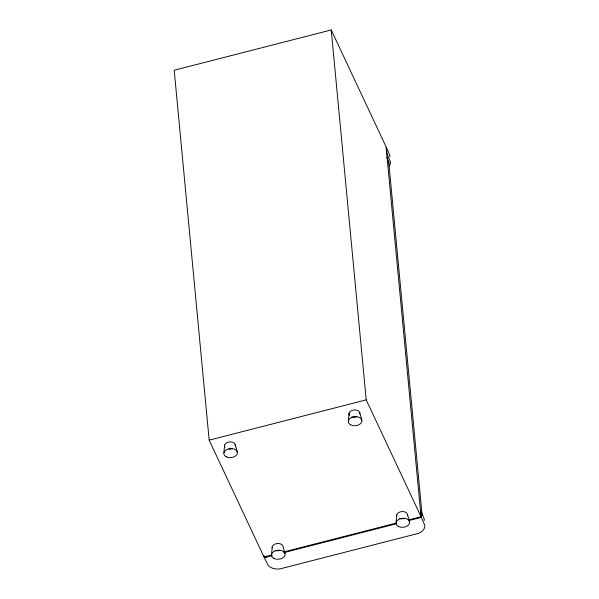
<?xml version="1.0" encoding="UTF-8"?>
<svg xmlns="http://www.w3.org/2000/svg" width="599" height="599" viewBox="0 0 599 599"><rect width="100%" height="100%" fill="white"/><g stroke="black" fill="none" stroke-linecap="round" stroke-linejoin="round"><path stroke-width="0.9" d="M223.929 452.664L224.55 445.147M271.617 554.277L272.231 546.76M348.453 420.723L349.067 413.198M396.134 522.335L396.755 514.818M408.406 519.969L421.045 516.735L386.078 146.807L331.24 29.95L174.204 70.233L209.171 440.16L264.009 557.018L271.235 555.161M209.171 440.16L366.206 399.877L421.045 516.735M283.866 551.919L396.673 522.979M264.137 555.835L264.309 557.647L272.268 555.61M284.023 552.592L396.194 523.818M408.862 520.568L421.344 517.364L424.788 525.218A11.935 7.922 -5.4 0 1 418.574 533.342L279.86 568.923A11.935 7.922 -5.4 0 1 268.18 565.396L264.309 557.647M386.834 157.38L388.324 160.554A10.22 6.791 -5.4 0 1 388.729 163.175M265.963 556.112L266.712 557.706M407.492 514.421L409.566 521.834M359.812 412.801L361.878 420.221M285.042 553.783L282.975 546.363A5.451 3.624 -5.4 0 0 276.858 543.57A5.451 3.624 -5.4 0 0 272.193 547.898M235.287 444.743L237.361 452.163M388.721 161.842L422.138 515.357M421.344 517.364L420.745 511.022L424.189 518.876A11.935 7.922 -5.4 0 1 424.197 520.434M331.24 29.95L366.206 399.877M404.46 518.33A5.451 3.624 -5.4 0 1 399.526 518.517M396.718 515.956A5.451 3.624 -5.4 0 1 402.229 511.553A5.451 3.624 -5.4 0 1 407.455 515.552M232.255 448.658A5.451 3.624 -5.4 0 1 228.923 449.138M224.999 447.341A5.451 3.624 -5.4 0 1 229.177 441.957A5.451 3.624 -5.4 0 1 235.25 445.881M389.088 166.23A11.935 7.922 -5.4 0 0 390.421 161.64L386.976 153.786L386.37 147.444L389.822 155.291A11.935 7.922 -5.4 0 1 389.829 156.848M279.943 550.279A5.451 3.624 -5.4 0 1 275.001 550.459M356.779 416.717A5.451 3.624 -5.4 0 1 351.838 416.904M349.517 415.399A5.451 3.624 -5.4 0 1 353.695 410.016A5.451 3.624 -5.4 0 1 359.774 413.939M398.425 526.484A6.814 4.522 -5.4 0 0 409.514 523.256A6.814 4.522 -5.4 0 0 400.536 518.644A6.814 4.522 -5.4 0 0 398.425 526.484M226.22 456.812A6.814 4.522 -5.4 0 0 237.309 453.585A6.814 4.522 -5.4 0 0 228.331 448.973A6.814 4.522 -5.4 0 0 226.22 456.812M273.9 558.433A6.814 4.522 -5.4 0 0 284.997 555.206A6.814 4.522 -5.4 0 0 276.019 550.586A6.814 4.522 -5.4 0 0 273.9 558.433M350.737 424.871A6.814 4.522 -5.4 0 0 361.826 421.644A6.814 4.522 -5.4 0 0 352.848 417.031A6.814 4.522 -5.4 0 0 350.737 424.871"/></g></svg>
